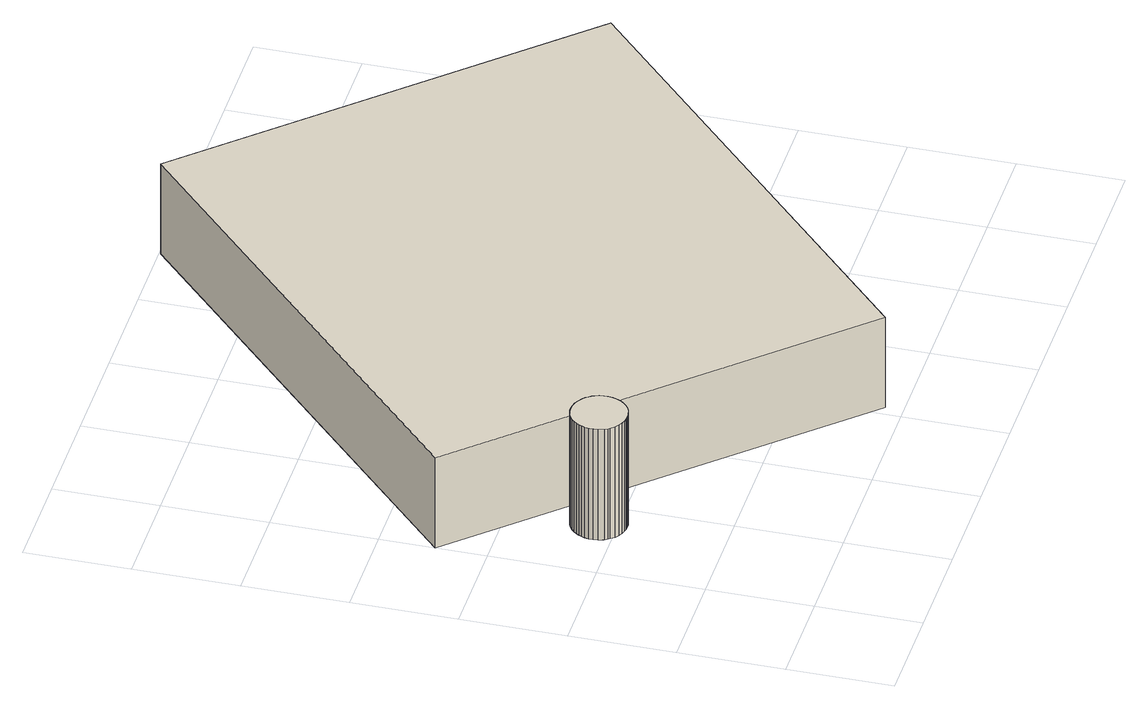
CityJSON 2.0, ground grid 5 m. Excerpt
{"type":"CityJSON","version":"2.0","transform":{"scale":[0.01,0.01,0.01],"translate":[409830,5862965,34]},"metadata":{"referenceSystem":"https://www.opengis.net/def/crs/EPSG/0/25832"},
"CityObjects":{
"building1":{"type":"Building","attributes":{"Gemeindeschluessel":"03454033","AbsoluteHoehe":"34.702","MittlereTraufHoehe":"40.711","Firsthoehe":"40.711","function":"51003_1201","roofType":"1000","measuredHeight":6.01},"address":[{"country":"Germany","locality":"Lorup"}],"geometry":[{"type":"MultiSurface","lod":"1","boundaries":[[[0,1,2,3,4,5,6,7,8,9,10,11,12,13,14,15,16,17,18,19,20,21,22,23,24,25,26,27,28,29,30,31,32,33,34,35,36,37,38,39,40,41]],[[42,43,44,45,46,47,48,49,50,51,52,53,54,55,56,57,58,59,60,61,62,63,64,65,66,67,68,69,70,71,72,73,74,75,76,77,78,79,80,81,82,83]],[[42,83,41,40]],[[43,42,40,39]],[[44,43,39,38]],[[45,44,38,37]],[[46,45,37,36]],[[47,46,36,35]],[[48,47,35,34]],[[49,48,34,33]],[[50,49,33,32]],[[51,50,32,31]],[[52,51,31,30]],[[53,52,30,29]],[[54,53,29,28]],[[55,54,28,27]],[[56,55,27,26]],[[57,56,26,25]],[[58,57,25,24]],[[59,58,24,23]],[[60,59,23,22]],[[61,60,22,21]],[[62,61,21,20]],[[63,62,20,19]],[[64,63,19,18]],[[65,64,18,17]],[[66,65,17,16]],[[67,66,16,15]],[[68,67,15,14]],[[69,68,14,13]],[[70,69,13,12]],[[71,70,12,11]],[[72,71,11,10]],[[73,72,10,9]],[[74,73,9,8]],[[75,74,8,7]],[[76,75,7,6]],[[77,76,6,5]],[[78,77,5,4]],[[79,78,4,3]],[[80,79,3,2]],[[81,80,2,1]],[[82,81,1,0]],[[83,82,0,41]]]}]},
"building2":{"type":"Building","attributes":{"Gemeindeschluessel":"03454033","AbsoluteHoehe":"34.591","MittlereTraufHoehe":"38.109","Firsthoehe":"40.9","function":"31001_2720","roofType":"9999","measuredHeight":6.31},"address":[{"country":"Germany","locality":"Lorup"}],"geometry":[{"type":"MultiSurface","lod":"1","boundaries":[[[84,85,86,87]],[[88,89,90,91]],[[88,91,87,86]],[[89,88,86,85]],[[90,89,85,84]],[[91,90,84,87]]]}]}
},
"vertices":[
[250,1013,671],[256,1005,671],[272,986,671],[291,972,671],[310,963,671],[328,957,671],[344,954,671],[360,953,671],[375,954,671],[392,957,671],[410,963,671],[428,972,671],[447,986,671],[464,1005,671],[469,1013,671],[478,1029,671],[486,1053,671],[489,1076,671],[489,1097,671],[485,1116,671],[480,1132,671],[473,1146,671],[465,1158,671],[455,1172,671],[441,1184,671],[423,1196,671],[402,1206,671],[378,1212,671],[360,1213,671],[341,1212,671],[317,1206,671],[296,1196,671],[279,1184,671],[265,1172,671],[254,1158,671],[246,1145,671],[239,1132,671],[234,1116,671],[230,1097,671],[230,1076,671],[233,1053,671],[241,1029,671],[233,1053,70],[230,1076,70],[230,1097,70],[234,1116,70],[239,1132,70],[246,1145,70],[254,1158,70],[265,1172,70],[279,1184,70],[296,1196,70],[317,1206,70],[341,1212,70],[360,1213,70],[378,1212,70],[402,1206,70],[423,1196,70],[441,1184,70],[455,1172,70],[465,1158,70],[473,1146,70],[480,1132,70],[485,1116,70],[489,1097,70],[489,1076,70],[486,1053,70],[478,1029,70],[469,1013,70],[464,1005,70],[447,986,70],[428,972,70],[410,963,70],[392,957,70],[375,954,70],[360,953,70],[344,954,70],[328,957,70],[310,963,70],[291,972,70],[272,986,70],[256,1005,70],[250,1013,70],[241,1029,70],
[1867,3493,550],[3,1742,550],[1553,86,550],[3420,1838,550],[1553,86,59],[3,1742,59],[1867,3493,59],[3420,1838,59]
]}
